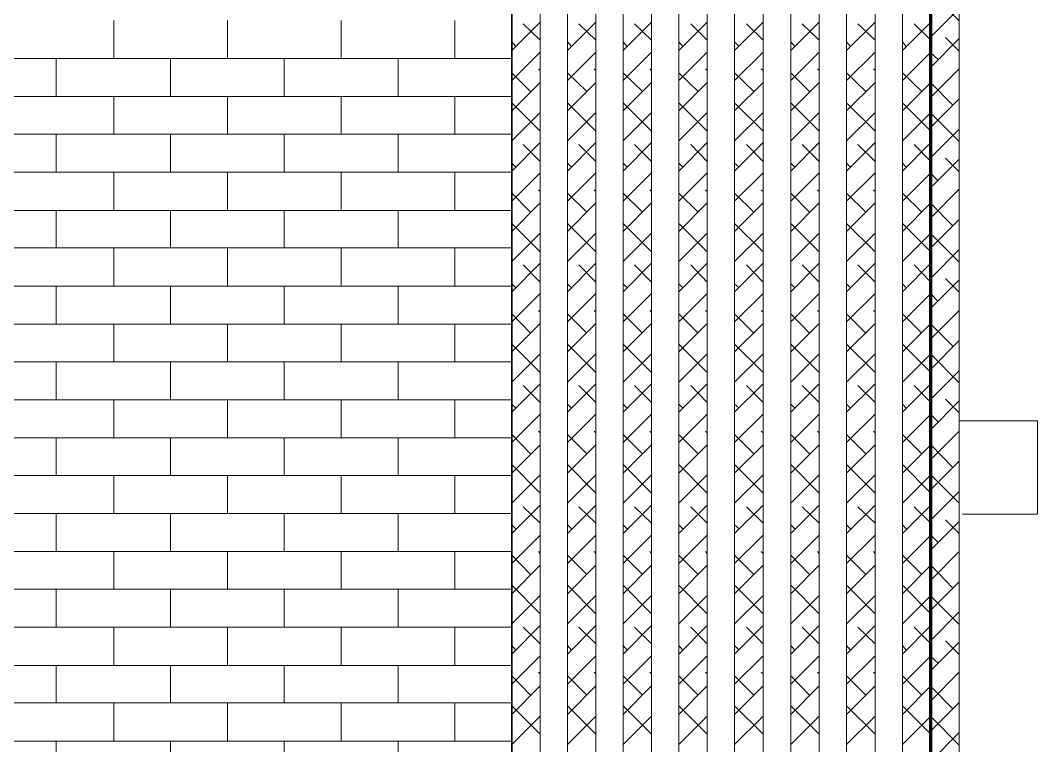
# Model space of a CAD drawing. Header units: inches. Extents: x 5 to 516, y -193 to 129.
# Drawn here: x 122.76 to 128.73, y -57.31 to -53.06 of the extents above; entities that cross this region are included whole.
import ezdxf

# ---------------------------------------------------------------- set-up
doc = ezdxf.new("R2010")
doc.units = ezdxf.units.IN
doc.header["$MEASUREMENT"] = 0
doc.layers.add('PDF4_Geometry', color=7, linetype='Continuous')

msp = doc.modelspace()

# ---------------------------------------------------------------- linework, layer by layer
at = {"layer": 'PDF4_Geometry', "lineweight": 35}
msp.add_lwpolyline([(125.6454244, -65.2863152), (125.6454244, -46.9696464)], dxfattribs=at)
at = {"layer": 'PDF4_Geometry', "lineweight": 70}
msp.add_lwpolyline([(128.1020913, -65.1196485), (128.1020913, -65.2863152), (128.1020913, -46.9696464)], dxfattribs=at)
at = {"layer": 'PDF4_Geometry', "lineweight": 15}
for points in [[(125.812091, -64.7863186), (125.812091, -47.0329839), (125.6454244, -47.0329839), (125.6454244, -64.7863186)], [(126.138758, -64.7863186), (126.138758, -47.0329839), (125.9720913, -47.0329839), (125.9720913, -64.7863186)], [(126.465425, -64.7863186), (126.465425, -47.0329839), (126.2987583, -47.0329839), (126.2987583, -64.7863186)], [(126.7920919, -64.7863186), (126.7920919, -47.0329839), (126.6254253, -47.0329839), (126.6254253, -64.7863186)], [(127.1187589, -64.7863186), (127.1187589, -47.0329839), (126.9520922, -47.0329839), (126.9520922, -64.7863186)], [(127.4487591, -64.7863186), (127.4487591, -47.0329839), (127.2820924, -47.0329839), (127.2820924, -64.7863186)], [(127.7754243, -64.7863186), (127.7754243, -47.0329839), (127.6087577, -47.0329839), (127.6087577, -64.7863186)], [(128.1020913, -64.7863186), (128.1020913, -47.0329839), (127.9354246, -47.0329839), (127.9354246, -64.7863186)], [(128.268758, -64.7863186), (128.268758, -47.0329839), (128.1020913, -47.0329839), (128.1020913, -64.7863186)]]:
    msp.add_lwpolyline(points, close=True, dxfattribs=at)
at = {"layer": 'PDF4_Geometry', "color": 8, "lineweight": 15, "true_color": 0x808080}
for points in [[(128.268758, -53.0629798), (128.1020913, -52.8963131)], [(128.1020913, -53.1563161), (128.268758, -52.9896494)], [(125.6454244, -53.2363129), (125.812091, -53.0696462)], [(125.812091, -53.1763153), (125.712091, -53.0796486)], [(125.9720913, -53.2363129), (126.138758, -53.0696462)], [(126.138758, -53.1763153), (126.038758, -53.0796486)], [(126.2987583, -53.2363129), (126.465425, -53.0696462)], [(126.465425, -53.1763153), (126.365425, -53.0796486)], [(126.6254253, -53.2363129), (126.7920919, -53.0696462)], [(126.7920919, -53.1763153), (126.6954253, -53.0796486)], [(126.9520922, -53.2363129), (127.1187589, -53.0696462)], [(127.1187589, -53.1763153), (127.0220922, -53.0796486)], [(127.2820924, -53.2363129), (127.4487591, -53.0696462)], [(127.4487591, -53.1763153), (127.3487591, -53.0796486)], [(127.6087577, -53.2363129), (127.7754243, -53.0696462)], [(127.7754243, -53.1763153), (127.6754243, -53.0796486)], [(127.9354246, -53.2363129), (128.1020913, -53.0696462)], [(128.1020913, -53.1763153), (128.0054246, -53.0796486)], [(125.6687568, -53.2129839), (125.6454234, -53.1863172)], [(125.9954237, -53.2129839), (125.9720904, -53.1863172)], [(126.3220907, -53.2129839), (126.2987573, -53.1863172)], [(126.6487576, -53.2129839), (126.6254243, -53.1863172)], [(126.9787578, -53.2129839), (126.9520911, -53.1863172)], [(127.3054248, -53.2129839), (127.2820914, -53.1863172)], [(127.6320917, -53.2129839), (127.6087584, -53.1863172)], [(127.9587587, -53.2129839), (127.9354254, -53.1863172)], [(128.1020913, -53.332979), (128.268758, -53.1663123)], [(128.268758, -53.2396495), (128.188758, -53.1596495)], [(125.6454244, -53.4129825), (125.812091, -53.2463159)], [(125.9720913, -53.4129825), (126.138758, -53.2463159)], [(126.2987583, -53.4129825), (126.465425, -53.2463159)], [(126.6254253, -53.4129825), (126.7920919, -53.2463159)], [(126.9520922, -53.4129825), (127.1187589, -53.2463159)], [(127.2820924, -53.4129825), (127.4487591, -53.2463159)], [(127.6087577, -53.4129825), (127.7754243, -53.2463159)], [(127.9354246, -53.4129825), (128.1020913, -53.2463159)], [(128.1454246, -53.289644), (128.1020912, -53.249644)], [(125.7554233, -53.4763167), (125.6454233, -53.3663167)], [(125.812091, -53.352985), (125.802091, -53.342985)], [(126.0854235, -53.4763167), (125.9720901, -53.3663167)], [(126.138758, -53.352985), (126.128758, -53.342985)], [(126.4120904, -53.4763167), (126.2987571, -53.3663167)], [(126.465425, -53.352985), (126.455425, -53.342985)], [(126.7387574, -53.4763167), (126.625424, -53.3663167)], [(126.7920919, -53.352985), (126.7820919, -53.342985)], [(127.0654243, -53.4763167), (126.952091, -53.3663167)], [(127.1187589, -53.352985), (127.1087589, -53.342985)], [(127.3920913, -53.4763167), (127.2820913, -53.3663167)], [(127.4487591, -53.352985), (127.4387591, -53.342985)], [(127.7220915, -53.4763167), (127.6087581, -53.3663167)], [(127.7754243, -53.352985), (127.7654243, -53.342985)], [(128.0487584, -53.4763167), (127.9354251, -53.3663167)], [(128.1020913, -53.352985), (128.0920913, -53.342985)], [(128.1020913, -53.5096487), (128.268758, -53.342982)], [(125.6454244, -53.5896454), (125.812091, -53.4229787)], [(125.9720913, -53.5896454), (126.138758, -53.4229787)], [(126.2987583, -53.5896454), (126.465425, -53.4229787)], [(126.6254253, -53.5896454), (126.7920919, -53.4229787)], [(126.9520922, -53.5896454), (127.1187589, -53.4229787)], [(127.2820924, -53.5896454), (127.4487591, -53.4229787)], [(127.6087577, -53.5896454), (127.7754243, -53.4229787)], [(127.9354246, -53.5896454), (128.1020913, -53.4229787)], [(128.2320911, -53.5563134), (128.1020911, -53.4263134)], [(125.812091, -53.7096473), (125.6454244, -53.5429806)], [(126.138758, -53.7096473), (125.9720913, -53.5429806)], [(126.465425, -53.7096473), (126.2987583, -53.5429806)], [(126.7920919, -53.7096473), (126.6254253, -53.5429806)], [(127.1187589, -53.7096473), (126.9520922, -53.5429806)], [(127.4487591, -53.7096473), (127.2820924, -53.5429806)], [(127.7754243, -53.7096473), (127.6087577, -53.5429806)], [(128.1020913, -53.7096473), (127.9354246, -53.5429806)], [(128.1020913, -53.6863183), (128.268758, -53.5196517)], [(125.6454244, -53.7663151), (125.812091, -53.5996484)], [(125.9720913, -53.7663151), (126.138758, -53.5996484)], [(126.2987583, -53.7663151), (126.465425, -53.5996484)], [(126.6254253, -53.7663151), (126.7920919, -53.5996484)], [(126.9520922, -53.7663151), (127.1187589, -53.5996484)], [(127.2820924, -53.7663151), (127.4487591, -53.5996484)], [(127.6087577, -53.7663151), (127.7754243, -53.5996484)], [(127.9354246, -53.7663151), (128.1020913, -53.5996484)], [(128.268758, -53.7696517), (128.1020913, -53.602985)], [(128.1020913, -53.8629812), (128.268758, -53.6963145)], [(125.6454244, -53.942978), (125.812091, -53.7763113)], [(125.812091, -53.886317), (125.712091, -53.786317)], [(125.9720913, -53.942978), (126.138758, -53.7763113)], [(126.138758, -53.886317), (126.038758, -53.786317)], [(126.2987583, -53.942978), (126.465425, -53.7763113)], [(126.465425, -53.886317), (126.365425, -53.786317)], [(126.6254253, -53.942978), (126.7920919, -53.7763113)], [(126.7920919, -53.886317), (126.6954253, -53.786317)], [(126.9520922, -53.942978), (127.1187589, -53.7763113)], [(127.1187589, -53.886317), (127.0220922, -53.786317)], [(127.2820924, -53.942978), (127.4487591, -53.7763113)], [(127.4487591, -53.886317), (127.3487591, -53.786317)], [(127.6087577, -53.942978), (127.7754243, -53.7763113)], [(127.7754243, -53.886317), (127.6754243, -53.786317)], [(127.9354246, -53.942978), (128.1020913, -53.7763113)], [(128.1020913, -53.886317), (128.0054246, -53.786317)], [(125.6687568, -53.919649), (125.6454234, -53.8963156)], [(125.9954237, -53.919649), (125.9720904, -53.8963156)], [(126.3220907, -53.919649), (126.2987573, -53.8963156)], [(126.6487576, -53.919649), (126.6254243, -53.8963156)], [(126.9787578, -53.919649), (126.9520911, -53.8963156)], [(127.3054248, -53.919649), (127.2820914, -53.8963156)], [(127.6320917, -53.919649), (127.6087584, -53.8963156)], [(127.9587587, -53.919649), (127.9354254, -53.8963156)], [(128.1020913, -54.0396441), (128.268758, -53.8729774)], [(128.268758, -53.9463146), (128.188758, -53.8663145)], [(125.6454244, -54.1196476), (125.812091, -53.9529809)], [(125.9720913, -54.1196476), (126.138758, -53.9529809)], [(126.2987583, -54.1196476), (126.465425, -53.9529809)], [(126.6254253, -54.1196476), (126.7920919, -53.9529809)], [(126.9520922, -54.1196476), (127.1187589, -53.9529809)], [(127.2820924, -54.1196476), (127.4487591, -53.9529809)], [(127.6087577, -54.1196476), (127.7754243, -53.9529809)], [(127.9354246, -54.1196476), (128.1020913, -53.9529809)], [(128.1454246, -53.9996457), (128.1020912, -53.9563124)], [(125.7554233, -54.1829818), (125.6454233, -54.0729818)], [(125.812091, -54.0629799), (125.802091, -54.0529799)], [(126.0854235, -54.1829818), (125.9720901, -54.0729818)], [(126.138758, -54.0629799), (126.128758, -54.0529799)], [(126.4120904, -54.1829818), (126.2987571, -54.0729818)], [(126.465425, -54.0629799), (126.455425, -54.0529799)], [(126.7387574, -54.1829818), (126.625424, -54.0729818)], [(126.7920919, -54.0629799), (126.7820919, -54.0529799)], [(127.0654243, -54.1829818), (126.952091, -54.0729818)], [(127.1187589, -54.0629799), (127.1087589, -54.0529799)], [(127.3920913, -54.1829818), (127.2820913, -54.0729818)], [(127.4487591, -54.0629799), (127.4387591, -54.0529799)], [(127.7220915, -54.1829818), (127.6087581, -54.0729818)], [(127.7754243, -54.0629799), (127.7654243, -54.0529799)], [(128.0487584, -54.1829818), (127.9354251, -54.0729818)], [(128.1020913, -54.0629799), (128.0920913, -54.0529799)], [(128.1020913, -54.2163138), (128.268758, -54.0496471)], [(125.6454244, -54.2963173), (125.812091, -54.1296506)], [(125.9720913, -54.2963173), (126.138758, -54.1296506)], [(126.2987583, -54.2963173), (126.465425, -54.1296506)], [(126.6254253, -54.2963173), (126.7920919, -54.1296506)], [(126.9520922, -54.2963173), (127.1187589, -54.1296506)], [(127.2820924, -54.2963173), (127.4487591, -54.1296506)], [(127.6087577, -54.2963173), (127.7754243, -54.1296506)], [(127.9354246, -54.2963173), (128.1020913, -54.1296506)], [(128.2320911, -54.2629785), (128.1020911, -54.1329785)], [(125.812091, -54.4163124), (125.6454244, -54.2496457)], [(126.138758, -54.4163124), (125.9720913, -54.2496457)], [(126.465425, -54.4163124), (126.2987583, -54.2496457)], [(126.7920919, -54.4163124), (126.6254253, -54.2496457)], [(127.1187589, -54.4163124), (126.9520922, -54.2496457)], [(127.4487591, -54.4163124), (127.2820924, -54.2496457)], [(127.7754243, -54.4163124), (127.6087577, -54.2496457)], [(128.1020913, -54.4163124), (127.9354246, -54.2496457)], [(128.1020913, -54.3929834), (128.268758, -54.2263167)], [(125.6454244, -54.4729802), (125.812091, -54.3063135)], [(125.9720913, -54.4729802), (126.138758, -54.3063135)], [(126.2987583, -54.4729802), (126.465425, -54.3063135)], [(126.6254253, -54.4729802), (126.7920919, -54.3063135)], [(126.9520922, -54.4729802), (127.1187589, -54.3063135)], [(127.2820924, -54.4729802), (127.4487591, -54.3063135)], [(127.6087577, -54.4729802), (127.7754243, -54.3063135)], [(127.9354246, -54.4729802), (128.1020913, -54.3063135)], [(128.268758, -54.4763168), (128.1020913, -54.3096501)], [(128.1020913, -54.5696463), (128.268758, -54.4029796)], [(125.6454244, -54.6496498), (125.812091, -54.4829832)], [(125.812091, -54.5929821), (125.712091, -54.4929821)], [(125.9720913, -54.6496498), (126.138758, -54.4829832)], [(126.138758, -54.5929821), (126.038758, -54.4929821)], [(126.2987583, -54.6496498), (126.465425, -54.4829832)], [(126.465425, -54.5929821), (126.365425, -54.4929821)], [(126.6254253, -54.6496498), (126.7920919, -54.4829832)], [(126.7920919, -54.5929821), (126.6954253, -54.4929821)], [(126.9520922, -54.6496498), (127.1187589, -54.4829832)], [(127.1187589, -54.5929821), (127.0220922, -54.4929821)], [(127.2820924, -54.6496498), (127.4487591, -54.4829832)], [(127.4487591, -54.5929821), (127.3487591, -54.4929821)], [(127.6087577, -54.6496498), (127.7754243, -54.4829832)], [(127.7754243, -54.5929821), (127.6754243, -54.4929821)], [(127.9354246, -54.6496498), (128.1020913, -54.4829832)], [(128.1020913, -54.5929821), (128.0054246, -54.4929821)], [(125.6687568, -54.6263141), (125.6454234, -54.6029807)], [(125.9954237, -54.6263141), (125.9720904, -54.6029807)], [(126.3220907, -54.6263141), (126.2987573, -54.6029807)], [(126.6487576, -54.6263141), (126.6254243, -54.6029807)], [(126.9787578, -54.6263141), (126.9520911, -54.6029807)], [(127.3054248, -54.6263141), (127.2820914, -54.6029807)], [(127.6320917, -54.6263141), (127.6087584, -54.6029807)], [(127.9587587, -54.6263141), (127.9354254, -54.6029807)], [(128.1020913, -54.746316), (128.268758, -54.5796493)], [(128.268758, -54.6529796), (128.188758, -54.5729796)], [(125.6454244, -54.8263127), (125.812091, -54.659646)], [(125.9720913, -54.8263127), (126.138758, -54.659646)], [(126.2987583, -54.8263127), (126.465425, -54.659646)], [(126.6254253, -54.8263127), (126.7920919, -54.659646)], [(126.9520922, -54.8263127), (127.1187589, -54.659646)], [(127.2820924, -54.8263127), (127.4487591, -54.659646)], [(127.6087577, -54.8263127), (127.7754243, -54.659646)], [(127.9354246, -54.8263127), (128.1020913, -54.659646)], [(128.1454246, -54.7063108), (128.1020912, -54.6629775)], [(125.7554233, -54.8929835), (125.6454233, -54.7796501)], [(125.812091, -54.7696518), (125.802091, -54.7596517)], [(126.0854235, -54.8929835), (125.9720901, -54.7796501)], [(126.138758, -54.7696518), (126.128758, -54.7596517)], [(126.4120904, -54.8929835), (126.2987571, -54.7796501)], [(126.465425, -54.7696518), (126.455425, -54.7596517)], [(126.7387574, -54.8929835), (126.625424, -54.7796501)], [(126.7920919, -54.7696518), (126.7820919, -54.7596517)], [(127.0654243, -54.8929835), (126.952091, -54.7796501)], [(127.1187589, -54.7696518), (127.1087589, -54.7596517)], [(127.3920913, -54.8929835), (127.2820913, -54.7796501)], [(127.4487591, -54.7696518), (127.4387591, -54.7596517)], [(127.7220915, -54.8929835), (127.6087581, -54.7796501)], [(127.7754243, -54.7696518), (127.7654243, -54.7596517)], [(128.0487584, -54.8929835), (127.9354251, -54.7796501)], [(128.1020913, -54.7696518), (128.0920913, -54.7596517)], [(128.1020913, -54.9263154), (128.268758, -54.7596488)], [(125.6454244, -55.0029824), (125.812091, -54.8363157)], [(125.9720913, -55.0029824), (126.138758, -54.8363157)], [(126.2987583, -55.0029824), (126.465425, -54.8363157)], [(126.6254253, -55.0029824), (126.7920919, -54.8363157)], [(126.9520922, -55.0029824), (127.1187589, -54.8363157)], [(127.2820924, -55.0029824), (127.4487591, -54.8363157)], [(127.6087577, -55.0029824), (127.7754243, -54.8363157)], [(127.9354246, -55.0029824), (128.1020913, -54.8363157)], [(128.2320911, -54.9696504), (128.1020911, -54.8396504)], [(125.812091, -55.1229775), (125.6454244, -54.9563108)], [(126.138758, -55.1229775), (125.9720913, -54.9563108)], [(126.465425, -55.1229775), (126.2987583, -54.9563108)], [(126.7920919, -55.1229775), (126.6254253, -54.9563108)], [(127.1187589, -55.1229775), (126.9520922, -54.9563108)], [(127.4487591, -55.1229775), (127.2820924, -54.9563108)], [(127.7754243, -55.1229775), (127.6087577, -54.9563108)], [(128.1020913, -55.1229775), (127.9354246, -54.9563108)], [(128.1020913, -55.1029851), (128.268758, -54.9363184)], [(125.6454244, -55.1796453), (125.812091, -55.0129786)], [(125.9720913, -55.1796453), (126.138758, -55.0129786)], [(126.2987583, -55.1796453), (126.465425, -55.0129786)], [(126.6254253, -55.1796453), (126.7920919, -55.0129786)], [(126.9520922, -55.1796453), (127.1187589, -55.0129786)], [(127.2820924, -55.1796453), (127.4487591, -55.0129786)], [(127.6087577, -55.1796453), (127.7754243, -55.0129786)], [(127.9354246, -55.1796453), (128.1020913, -55.0129786)], [(128.268758, -55.1829819), (128.1020913, -55.0163152)], [(128.1020913, -55.279648), (128.268758, -55.1129813)], [(125.6454244, -55.3563149), (125.812091, -55.1896483)], [(125.812091, -55.2996472), (125.712091, -55.1996472)], [(125.9720913, -55.3563149), (126.138758, -55.1896483)], [(126.138758, -55.2996472), (126.038758, -55.1996472)], [(126.2987583, -55.3563149), (126.465425, -55.1896483)], [(126.465425, -55.2996472), (126.365425, -55.1996472)], [(126.6254253, -55.3563149), (126.7920919, -55.1896483)], [(126.7920919, -55.2996472), (126.6954253, -55.1996472)], [(126.9520922, -55.3563149), (127.1187589, -55.1896483)], [(127.1187589, -55.2996472), (127.0220922, -55.1996472)], [(127.2820924, -55.3563149), (127.4487591, -55.1896483)], [(127.4487591, -55.2996472), (127.3487591, -55.1996472)], [(127.6087577, -55.3563149), (127.7754243, -55.1896483)], [(127.7754243, -55.2996472), (127.6754243, -55.1996472)], [(127.9354246, -55.3563149), (128.1020913, -55.1896483)], [(128.1020913, -55.2996472), (128.0054246, -55.1996472)], [(128.268758, -55.3596447), (128.188758, -55.2796447)], [(125.6687568, -55.3329792), (125.6454234, -55.3096458)], [(125.9954237, -55.3329792), (125.9720904, -55.3096458)], [(126.3220907, -55.3329792), (126.2987573, -55.3096458)], [(126.6487576, -55.3329792), (126.6254243, -55.3096458)], [(126.9787578, -55.3329792), (126.9520911, -55.3096458)], [(127.3054248, -55.3329792), (127.2820914, -55.3096458)], [(127.6320917, -55.3329792), (127.6087584, -55.3096458)], [(127.9587587, -55.3329792), (127.9354254, -55.3096458)], [(128.1020913, -55.4563109), (128.268758, -55.2896442)], [(125.6454244, -55.5329846), (125.812091, -55.3663179)], [(125.9720913, -55.5329846), (126.138758, -55.3663179)], [(126.2987583, -55.5329846), (126.465425, -55.3663179)], [(126.6254253, -55.5329846), (126.7920919, -55.3663179)], [(126.9520922, -55.5329846), (127.1187589, -55.3663179)], [(127.2820924, -55.5329846), (127.4487591, -55.3663179)], [(127.6087577, -55.5329846), (127.7754243, -55.3663179)], [(127.9354246, -55.5329846), (128.1020913, -55.3663179)], [(128.1454246, -55.4129827), (128.1020912, -55.3696494)], [(125.812091, -55.4763168), (125.802091, -55.4663168)], [(126.138758, -55.4763168), (126.128758, -55.4663168)], [(126.465425, -55.4763168), (126.455425, -55.4663168)], [(126.7920919, -55.4763168), (126.7820919, -55.4663168)], [(127.1187589, -55.4763168), (127.1087589, -55.4663168)], [(127.4487591, -55.4763168), (127.4387591, -55.4663168)], [(127.7754243, -55.4763168), (127.7654243, -55.4663168)], [(128.1020913, -55.4763168), (128.0920913, -55.4663168)], [(128.1020913, -55.6329805), (128.268758, -55.4663139)], [(125.7554233, -55.5996486), (125.6454233, -55.4863152)], [(126.0854235, -55.5996486), (125.9720901, -55.4863152)], [(126.4120904, -55.5996486), (126.2987571, -55.4863152)], [(126.7387574, -55.5996486), (126.625424, -55.4863152)], [(127.0654243, -55.5996486), (126.952091, -55.4863152)], [(127.3920913, -55.5996486), (127.2820913, -55.4863152)], [(127.7220915, -55.5996486), (127.6087581, -55.4863152)], [(128.0487584, -55.5996486), (127.9354251, -55.4863152)], [(125.6454244, -55.7129841), (125.812091, -55.5463174)], [(125.9720913, -55.7129841), (126.138758, -55.5463174)], [(126.2987583, -55.7129841), (126.465425, -55.5463174)], [(126.6254253, -55.7129841), (126.7920919, -55.5463174)], [(126.9520922, -55.7129841), (127.1187589, -55.5463174)], [(127.2820924, -55.7129841), (127.4487591, -55.5463174)], [(127.6087577, -55.7129841), (127.7754243, -55.5463174)], [(127.9354246, -55.7129841), (128.1020913, -55.5463174)], [(128.2320911, -55.6796453), (128.1020911, -55.546312)], [(128.1020913, -55.8096502), (128.268758, -55.6429835)], [(125.812091, -55.8296494), (125.6454244, -55.6629827)], [(126.138758, -55.8296494), (125.9720913, -55.6629827)], [(126.465425, -55.8296494), (126.2987583, -55.6629827)], [(126.7920919, -55.8296494), (126.6254253, -55.6629827)], [(127.1187589, -55.8296494), (126.9520922, -55.6629827)], [(127.4487591, -55.8296494), (127.2820924, -55.6629827)], [(127.7754243, -55.8296494), (127.6087577, -55.6629827)], [(128.1020913, -55.8296494), (127.9354246, -55.6629827)], [(125.6454244, -55.889647), (125.812091, -55.7229803)], [(125.9720913, -55.889647), (126.138758, -55.7229803)], [(126.2987583, -55.889647), (126.465425, -55.7229803)], [(126.6254253, -55.889647), (126.7920919, -55.7229803)], [(126.9520922, -55.889647), (127.1187589, -55.7229803)], [(127.2820924, -55.889647), (127.4487591, -55.7229803)], [(127.6087577, -55.889647), (127.7754243, -55.7229803)], [(128.268758, -55.889647), (128.1020913, -55.7229803), (127.9354246, -55.889647)], [(128.1020913, -55.9863131), (128.268758, -55.8196464)], [(125.6454244, -56.0663166), (125.812091, -55.8996499)], [(125.812091, -56.0063123), (125.712091, -55.9096456)], [(125.9720913, -56.0663166), (126.138758, -55.8996499)], [(126.138758, -56.0063123), (126.038758, -55.9096456)], [(126.2987583, -56.0663166), (126.465425, -55.8996499)], [(126.465425, -56.0063123), (126.365425, -55.9096456)], [(126.6254253, -56.0663166), (126.7920919, -55.8996499)], [(126.7920919, -56.0063123), (126.6954253, -55.9096456)], [(126.9520922, -56.0663166), (127.1187589, -55.8996499)], [(127.1187589, -56.0063123), (127.0220922, -55.9096456)], [(127.2820924, -56.0663166), (127.4487591, -55.8996499)], [(127.4487591, -56.0063123), (127.3487591, -55.9096456)], [(127.6087577, -56.0663166), (127.7754243, -55.8996499)], [(127.7754243, -56.0063123), (127.6754243, -55.9096456)], [(127.9354246, -56.0663166), (128.1020913, -55.8996499)], [(128.1020913, -56.0063123), (128.0054246, -55.9096456)], [(128.1020913, -56.1629828), (128.268758, -55.9963161)], [(128.268758, -56.0663166), (128.188758, -55.9863166)], [(125.6687568, -56.0396443), (125.6454234, -56.0163109)], [(125.9954237, -56.0396443), (125.9720904, -56.0163109)], [(126.3220907, -56.0396443), (126.2987573, -56.0163109)], [(126.6487576, -56.0396443), (126.6254243, -56.0163109)], [(126.9787578, -56.0396443), (126.9520911, -56.0163109)], [(127.3054248, -56.0396443), (127.2820914, -56.0163109)], [(127.6320917, -56.0396443), (127.6087584, -56.0163109)], [(127.9587587, -56.0396443), (127.9354254, -56.0163109)], [(125.6454244, -56.2429795), (125.812091, -56.0763128)], [(125.9720913, -56.2429795), (126.138758, -56.0763128)], [(126.2987583, -56.2429795), (126.465425, -56.0763128)], [(126.6254253, -56.2429795), (126.7920919, -56.0763128)], [(126.9520922, -56.2429795), (127.1187589, -56.0763128)], [(127.2820924, -56.2429795), (127.4487591, -56.0763128)], [(127.6087577, -56.2429795), (127.7754243, -56.0763128)], [(127.9354246, -56.2429795), (128.1020913, -56.0763128)], [(128.1454246, -56.1196478), (128.1020912, -56.0763145)], [(125.812091, -56.1829819), (125.802091, -56.1729819)], [(126.138758, -56.1829819), (126.128758, -56.1729819)], [(126.465425, -56.1829819), (126.455425, -56.1729819)], [(126.7920919, -56.1829819), (126.7820919, -56.1729819)], [(127.1187589, -56.1829819), (127.1087589, -56.1729819)], [(127.4487591, -56.1829819), (127.4387591, -56.1729819)], [(127.7754243, -56.1829819), (127.7654243, -56.1729819)], [(128.1020913, -56.1829819), (128.0920913, -56.1729819)], [(128.1020913, -56.3396456), (128.268758, -56.172979)], [(125.7554233, -56.3063137), (125.6454233, -56.1929803)], [(126.0854235, -56.3063137), (125.9720901, -56.1929803)], [(126.4120904, -56.3063137), (126.2987571, -56.1929803)], [(126.7387574, -56.3063137), (126.625424, -56.1929803)], [(127.0654243, -56.3063137), (126.952091, -56.1929803)], [(127.3920913, -56.3063137), (127.2820913, -56.1929803)], [(127.7220915, -56.3063137), (127.6087581, -56.1929803)], [(128.0487584, -56.3063137), (127.9354251, -56.1929803)], [(125.6454244, -56.4196492), (125.812091, -56.2529825)], [(125.9720913, -56.4196492), (126.138758, -56.2529825)], [(126.2987583, -56.4196492), (126.465425, -56.2529825)], [(126.6254253, -56.4196492), (126.7920919, -56.2529825)], [(126.9520922, -56.4196492), (127.1187589, -56.2529825)], [(127.2820924, -56.4196492), (127.4487591, -56.2529825)], [(127.6087577, -56.4196492), (127.7754243, -56.2529825)], [(127.9354246, -56.4196492), (128.1020913, -56.2529825)], [(128.2320911, -56.3863172), (128.1020911, -56.2529838)], [(128.1020913, -56.5163153), (128.268758, -56.3496486)], [(125.812091, -56.5363145), (125.6454244, -56.3696478)], [(126.138758, -56.5363145), (125.9720913, -56.3696478)], [(126.465425, -56.5363145), (126.2987583, -56.3696478)], [(126.7920919, -56.5363145), (126.6254253, -56.3696478)], [(127.1187589, -56.5363145), (126.9520922, -56.3696478)], [(127.4487591, -56.5363145), (127.2820924, -56.3696478)], [(127.7754243, -56.5363145), (127.6087577, -56.3696478)], [(128.1020913, -56.5363145), (127.9354246, -56.3696478)], [(125.6454244, -56.5963121), (125.812091, -56.4296454)], [(125.9720913, -56.5963121), (126.138758, -56.4296454)], [(126.2987583, -56.5963121), (126.465425, -56.4296454)], [(126.6254253, -56.5963121), (126.7920919, -56.4296454)], [(126.9520922, -56.5963121), (127.1187589, -56.4296454)], [(127.2820924, -56.5963121), (127.4487591, -56.4296454)], [(127.6087577, -56.5963121), (127.7754243, -56.4296454)], [(127.9354246, -56.5963121), (128.1020913, -56.4296454)], [(128.268758, -56.5996486), (128.1020913, -56.432982)], [(128.1020913, -56.6929782), (128.268758, -56.5263115)], [(125.6454244, -56.7729817), (125.812091, -56.606315)], [(125.812091, -56.7129842), (125.712091, -56.6163175)], [(125.9720913, -56.7729817), (126.138758, -56.606315)], [(126.138758, -56.7129842), (126.038758, -56.6163175)], [(126.2987583, -56.7729817), (126.465425, -56.606315)], [(126.465425, -56.7129842), (126.365425, -56.6163175)], [(126.6254253, -56.7729817), (126.7920919, -56.606315)], [(126.7920919, -56.7129842), (126.6954253, -56.6163175)], [(126.9520922, -56.7729817), (127.1187589, -56.606315)], [(127.1187589, -56.7129842), (127.0220922, -56.6163175)], [(127.2820924, -56.7729817), (127.4487591, -56.606315)], [(127.4487591, -56.7129842), (127.3487591, -56.6163175)], [(127.6087577, -56.7729817), (127.7754243, -56.606315)], [(127.7754243, -56.7129842), (127.6754243, -56.6163175)], [(127.9354246, -56.7729817), (128.1020913, -56.606315)], [(128.1020913, -56.7129842), (128.0054246, -56.6163175)], [(128.1020913, -56.8696478), (128.268758, -56.7029812)], [(128.268758, -56.7763115), (128.188758, -56.6963115)], [(125.6687568, -56.7496459), (125.6454234, -56.7229793)], [(125.9954237, -56.7496459), (125.9720904, -56.7229793)], [(126.3220907, -56.7496459), (126.2987573, -56.7229793)], [(126.6487576, -56.7496459), (126.6254243, -56.7229793)], [(126.9787578, -56.7496459), (126.9520911, -56.7229793)], [(127.3054248, -56.7496459), (127.2820914, -56.7229793)], [(127.6320917, -56.7496459), (127.6087584, -56.7229793)], [(127.9587587, -56.7496459), (127.9354254, -56.7229793)], [(125.6454244, -56.9496514), (125.812091, -56.7829847)], [(125.9720913, -56.9496514), (126.138758, -56.7829847)], [(126.2987583, -56.9496514), (126.465425, -56.7829847)], [(126.6254253, -56.9496514), (126.7920919, -56.7829847)], [(126.9520922, -56.9496514), (127.1187589, -56.7829847)], [(127.2820924, -56.9496514), (127.4487591, -56.7829847)], [(127.6087577, -56.9496514), (127.7754243, -56.7829847)], [(127.9354246, -56.9496514), (128.1020913, -56.7829847)], [(128.1454246, -56.8263129), (128.1020912, -56.7863129)], [(125.812091, -56.889647), (125.802091, -56.879647)], [(126.138758, -56.889647), (126.128758, -56.879647)], [(126.465425, -56.889647), (126.455425, -56.879647)], [(126.7920919, -56.889647), (126.7820919, -56.879647)], [(127.1187589, -56.889647), (127.1087589, -56.879647)], [(127.4487591, -56.889647), (127.4387591, -56.879647)], [(127.7754243, -56.889647), (127.7654243, -56.879647)], [(128.1020913, -56.889647), (128.0920913, -56.879647)], [(128.1020913, -57.0463175), (128.268758, -56.8796508)], [(125.7554233, -57.0129788), (125.6454233, -56.8996454)], [(126.0854235, -57.0129788), (125.9720901, -56.8996454)], [(126.4120904, -57.0129788), (126.2987571, -56.8996454)], [(126.7387574, -57.0129788), (126.625424, -56.8996454)], [(127.0654243, -57.0129788), (126.952091, -56.8996454)], [(127.3920913, -57.0129788), (127.2820913, -56.8996454)], [(127.7220915, -57.0129788), (127.6087581, -56.8996454)], [(128.0487584, -57.0129788), (127.9354251, -56.8996454)], [(125.6454244, -57.1263143), (125.812091, -56.9596476)], [(125.9720913, -57.1263143), (126.138758, -56.9596476)], [(126.2987583, -57.1263143), (126.465425, -56.9596476)], [(126.6254253, -57.1263143), (126.7920919, -56.9596476)], [(126.9520922, -57.1263143), (127.1187589, -56.9596476)], [(127.2820924, -57.1263143), (127.4487591, -56.9596476)], [(127.6087577, -57.1263143), (127.7754243, -56.9596476)], [(127.9354246, -57.1263143), (128.1020913, -56.9596476)], [(128.2320911, -57.0929823), (128.1020911, -56.9629823)], [(125.812091, -57.2429796), (125.6454244, -57.0763129)], [(126.138758, -57.2429796), (125.9720913, -57.0763129)], [(126.465425, -57.2429796), (126.2987583, -57.0763129)], [(126.7920919, -57.2429796), (126.6254253, -57.0763129)], [(127.1187589, -57.2429796), (126.9520922, -57.0763129)], [(127.4487591, -57.2429796), (127.2820924, -57.0763129)], [(127.7754243, -57.2429796), (127.6087577, -57.0763129)], [(128.1020913, -57.2429796), (127.9354246, -57.0763129)], [(128.1020913, -57.2229804), (128.268758, -57.0563137)], [(125.6454244, -57.3029839), (125.812091, -57.1363172)], [(125.9720913, -57.3029839), (126.138758, -57.1363172)], [(126.2987583, -57.3029839), (126.465425, -57.1363172)], [(126.6254253, -57.3029839), (126.7920919, -57.1363172)], [(126.9520922, -57.3029839), (127.1187589, -57.1363172)], [(127.2820924, -57.3029839), (127.4487591, -57.1363172)], [(127.6087577, -57.3029839), (127.7754243, -57.1363172)], [(127.9354246, -57.3029839), (128.1020913, -57.1363172)], [(128.268758, -57.3063137), (128.1020913, -57.1396471)], [(128.1020913, -57.3996501), (128.268758, -57.2329834)]]:
    msp.add_lwpolyline(points, dxfattribs=at)
at = {"layer": 'PDF4_Geometry', "lineweight": 15}
for points in [[(123.3120908, -53.2829844), (123.3120908, -53.0596511)], [(123.9787576, -53.2829844), (123.9787576, -53.0596511)], [(124.6454243, -53.2829844), (124.6454243, -53.0596511)], [(125.312091, -53.2829844), (125.312091, -53.0596511)], [(125.6454244, -53.2829844), (110.64209, -53.2829844), (100.9754225, -53.2829844)], [(122.9754243, -53.5063121), (122.9754243, -53.2829787)], [(123.6454242, -53.5063121), (123.6454242, -53.2829787)], [(124.3120909, -53.5063121), (124.3120909, -53.2829787)], [(124.9787576, -53.5063121), (124.9787576, -53.2829787)], [(125.6454244, -53.5063121), (110.64209, -53.5063121), (100.9754225, -53.5063121)], [(123.3120908, -53.7263167), (123.3120908, -53.5063167)], [(123.9787576, -53.7263167), (123.9787576, -53.5063167)], [(124.6454243, -53.7263167), (124.6454243, -53.5063167)], [(125.312091, -53.7263167), (125.312091, -53.5063167)], [(125.6454244, -53.7263167), (110.64209, -53.7263167), (100.9754225, -53.7263167)], [(122.9754243, -53.9496511), (122.9754243, -53.7263178)], [(123.6454242, -53.9496511), (123.6454242, -53.7263178)], [(124.3120909, -53.9496511), (124.3120909, -53.7263178)], [(124.9787576, -53.9496511), (124.9787576, -53.7263178)], [(125.6454244, -53.9496511), (110.64209, -53.9496511), (100.9754225, -53.9496511)], [(123.3120908, -54.1729788), (123.3120908, -53.9496454)], [(123.9787576, -54.1729788), (123.9787576, -53.9496454)], [(124.6454243, -54.1729788), (124.6454243, -53.9496454)], [(125.312091, -54.1729788), (125.312091, -53.9496454)], [(125.6454244, -54.1729788), (110.64209, -54.1729788), (100.9754225, -54.1729788)], [(122.9754243, -54.3929834), (122.9754243, -54.1729834)], [(123.6454242, -54.3929834), (123.6454242, -54.1729834)], [(124.3120909, -54.3929834), (124.3120909, -54.1729834)], [(124.9787576, -54.3929834), (124.9787576, -54.1729834)], [(125.6454244, -54.3929834), (110.64209, -54.3929834), (100.9754225, -54.3929834)], [(123.3120908, -54.6163179), (123.3120908, -54.3929845)], [(123.9787576, -54.6163179), (123.9787576, -54.3929845)], [(124.6454243, -54.6163179), (124.6454243, -54.3929845)], [(125.312091, -54.6163179), (125.312091, -54.3929845)], [(125.6454244, -54.6163179), (110.64209, -54.6163179), (100.9754225, -54.6163179)], [(122.9754243, -54.8396455), (122.9754243, -54.6163122)], [(123.6454242, -54.8396455), (123.6454242, -54.6163122)], [(124.3120909, -54.8396455), (124.3120909, -54.6163122)], [(124.9787576, -54.8396455), (124.9787576, -54.6163122)], [(125.6454244, -54.8396455), (110.64209, -54.8396455), (100.9754225, -54.8396455)], [(123.3120908, -55.0596501), (123.3120908, -54.8396501)], [(123.9787576, -55.0596501), (123.9787576, -54.8396501)], [(124.6454243, -55.0596501), (124.6454243, -54.8396501)], [(125.312091, -55.0596501), (125.312091, -54.8396501)], [(125.6454244, -55.0596501), (110.64209, -55.0596501), (100.9754225, -55.0596501)], [(122.9754243, -55.2829846), (122.9754243, -55.0596512)], [(123.6454242, -55.2829846), (123.6454242, -55.0596512)], [(124.3120909, -55.2829846), (124.3120909, -55.0596512)], [(124.9787576, -55.2829846), (124.9787576, -55.0596512)], [(125.6454244, -55.2829846), (110.64209, -55.2829846), (100.9754225, -55.2829846)], [(123.3120908, -55.5063122), (123.3120908, -55.2829789)], [(123.9787576, -55.5063122), (123.9787576, -55.2829789)], [(124.6454243, -55.5063122), (124.6454243, -55.2829789)], [(125.312091, -55.5063122), (125.312091, -55.2829789)], [(128.268758, -55.9529811), (128.268758, -55.4063144), (128.728758, -55.4063144), (128.728758, -55.9529811), (128.288758, -55.9529811)], [(125.6454244, -55.5063122), (116.8920904, -55.5063122)], [(122.9754243, -55.7263169), (122.9754243, -55.5063168)], [(123.6454242, -55.7263169), (123.6454242, -55.5063168)], [(124.3120909, -55.7263169), (124.3120909, -55.5063168)], [(124.9787576, -55.7263169), (124.9787576, -55.5063168)], [(125.6454244, -55.7263169), (116.8920904, -55.7263169)], [(123.3120908, -55.9496513), (123.3120908, -55.726318)], [(123.9787576, -55.9496513), (123.9787576, -55.726318)], [(124.6454243, -55.9496513), (124.6454243, -55.726318)], [(125.312091, -55.9496513), (125.312091, -55.726318)], [(125.6454244, -55.9496513), (116.8920904, -55.9496513)], [(122.9754243, -56.172979), (122.9754243, -55.9496456)], [(123.6454242, -56.172979), (123.6454242, -55.9496456)], [(124.3120909, -56.172979), (124.3120909, -55.9496456)], [(124.9787576, -56.172979), (124.9787576, -55.9496456)], [(125.6454244, -56.172979), (110.64209, -56.172979), (100.9754225, -56.172979)], [(123.3120908, -56.3929836), (123.3120908, -56.1729836)], [(123.9787576, -56.3929836), (123.9787576, -56.1729836)], [(124.6454243, -56.3929836), (124.6454243, -56.1729836)], [(125.312091, -56.3929836), (125.312091, -56.1729836)], [(125.6454244, -56.3929836), (110.64209, -56.3929836), (100.9754225, -56.3929836)], [(122.9754243, -56.616318), (122.9754243, -56.3929847)], [(123.6454242, -56.616318), (123.6454242, -56.3929847)], [(124.3120909, -56.616318), (124.3120909, -56.3929847)], [(124.9787576, -56.616318), (124.9787576, -56.3929847)], [(125.6454244, -56.616318), (110.64209, -56.616318), (100.9754225, -56.616318)], [(123.3120908, -56.8396457), (123.3120908, -56.6163123)], [(123.9787576, -56.8396457), (123.9787576, -56.6163123)], [(124.6454243, -56.8396457), (124.6454243, -56.6163123)], [(125.312091, -56.8396457), (125.312091, -56.6163123)], [(125.6454244, -56.8396457), (110.64209, -56.8396457), (100.9754225, -56.8396457)], [(122.9754243, -57.0596503), (122.9754243, -56.8396503)], [(123.6454242, -57.0596503), (123.6454242, -56.8396503)], [(124.3120909, -57.0596503), (124.3120909, -56.8396503)], [(124.9787576, -57.0596503), (124.9787576, -56.8396503)], [(125.6454244, -57.0596503), (110.64209, -57.0596503), (100.9754225, -57.0596503)], [(123.3120908, -57.2829847), (123.3120908, -57.0596514)], [(123.9787576, -57.2829847), (123.9787576, -57.0596514)], [(124.6454243, -57.2829847), (124.6454243, -57.0596514)], [(125.312091, -57.2829847), (125.312091, -57.0596514)], [(125.6454244, -57.2829847), (110.64209, -57.2829847), (100.9754225, -57.2829847)], [(122.9754243, -57.5063124), (122.9754243, -57.282979)], [(123.6454242, -57.5063124), (123.6454242, -57.282979)], [(124.3120909, -57.5063124), (124.3120909, -57.282979)], [(124.9787576, -57.5063124), (124.9787576, -57.282979)]]:
    msp.add_lwpolyline(points, dxfattribs=at)

doc.saveas('drawing.dxf')
